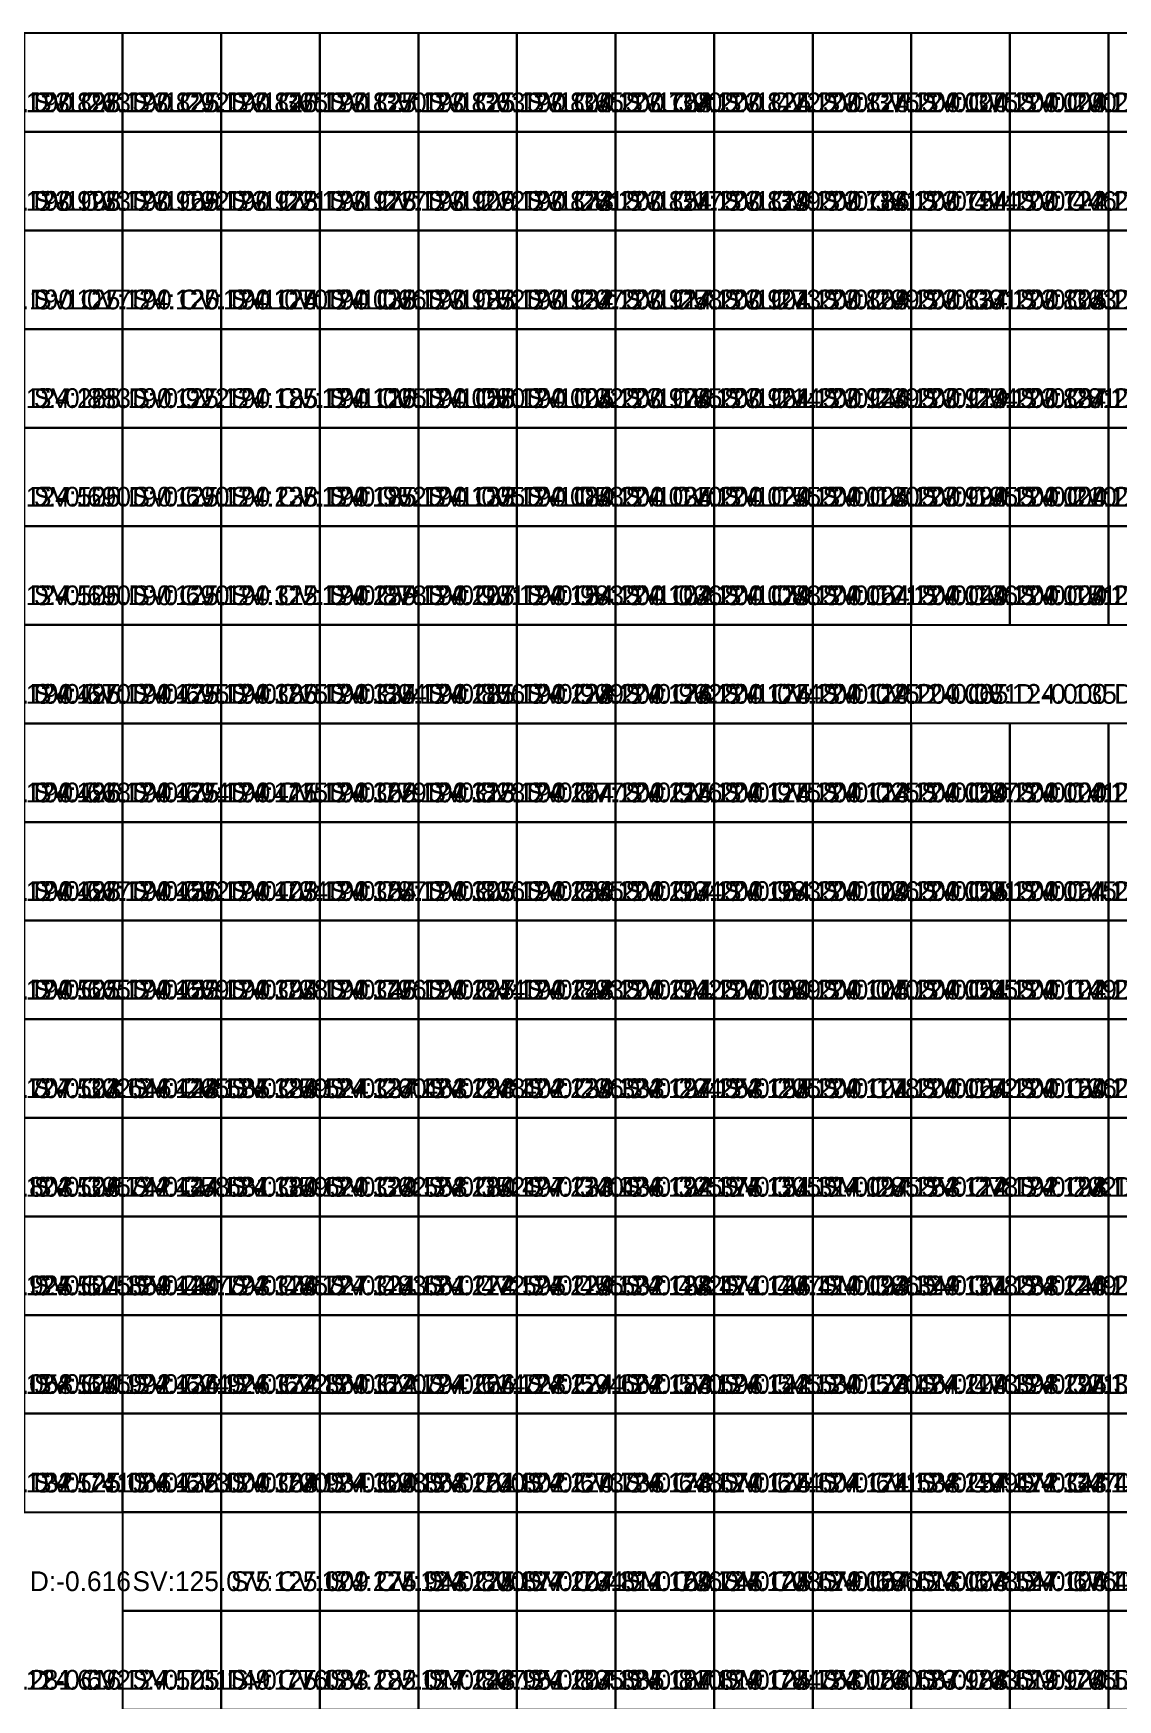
# Model space of a CAD drawing. Header units: metres. Extents: x 287857 to 287981, y 62957 to 63018.
# Drawn here: x 287936.02 to 287947.02, y 63000.93 to 63017.83 of the extents above; entities that cross this region are included whole.
import ezdxf

# ---------------------------------------------------------------- set-up
doc = ezdxf.new("R2010")
doc.units = ezdxf.units.M
for name, color, linetype, true_color in [('CORR-CUT', 7, 'Continuous', 0x3b82f6), ('CORR-DIFF-TXT', 7, 'Continuous', 0xffffff), ('CORR-FILL', 7, 'Continuous', 0xef4444)]:
    doc.layers.add(name, color=color, linetype=linetype, true_color=true_color)

msp = doc.modelspace()

# ---------------------------------------------------------------- linework, layer by layer
at = {"layer": 'CORR-CUT'}
for points in [[(287935.925, 63016.831, 125.19), (287936.925, 63016.831, 125.19), (287936.925, 63017.831, 125.19), (287935.925, 63017.831, 125.19), (287935.925, 63016.831, 125.19)], [(287936.925, 63016.831, 125.19), (287937.925, 63016.831, 125.19), (287937.925, 63017.831, 125.19), (287936.925, 63017.831, 125.19), (287936.925, 63016.831, 125.19)], [(287937.925, 63016.831, 125.19), (287938.925, 63016.831, 125.19), (287938.925, 63017.831, 125.19), (287937.925, 63017.831, 125.19), (287937.925, 63016.831, 125.19)], [(287938.925, 63016.831, 125.19), (287939.925, 63016.831, 125.19), (287939.925, 63017.831, 125.19), (287938.925, 63017.831, 125.19), (287938.925, 63016.831, 125.19)], [(287939.925, 63016.831, 125.19), (287940.925, 63016.831, 125.19), (287940.925, 63017.831, 125.19), (287939.925, 63017.831, 125.19), (287939.925, 63016.831, 125.19)], [(287940.925, 63016.831, 124.2), (287941.925, 63016.831, 124.2), (287941.925, 63017.831, 124.2), (287940.925, 63017.831, 124.2), (287940.925, 63016.831, 124.2)], [(287941.925, 63016.831, 124.2), (287942.925, 63016.831, 124.2), (287942.925, 63017.831, 124.2), (287941.925, 63017.831, 124.2), (287941.925, 63016.831, 124.2)], [(287942.925, 63016.831, 124.2), (287943.925, 63016.831, 124.2), (287943.925, 63017.831, 124.2), (287942.925, 63017.831, 124.2), (287942.925, 63016.831, 124.2)], [(287943.925, 63016.831, 124.2), (287944.925, 63016.831, 124.2), (287944.925, 63017.831, 124.2), (287943.925, 63017.831, 124.2), (287943.925, 63016.831, 124.2)], [(287944.925, 63016.831, 124.2), (287945.925, 63016.831, 124.2), (287945.925, 63017.831, 124.2), (287944.925, 63017.831, 124.2), (287944.925, 63016.831, 124.2)], [(287945.925, 63016.831, 124.2), (287946.925, 63016.831, 124.2), (287946.925, 63017.831, 124.2), (287945.925, 63017.831, 124.2), (287945.925, 63016.831, 124.2)], [(287946.925, 63016.831, 124.2), (287947.925, 63016.831, 124.2), (287947.925, 63017.831, 124.2), (287946.925, 63017.831, 124.2), (287946.925, 63016.831, 124.2)], [(287935.925, 63015.831, 125.19), (287936.925, 63015.831, 125.19), (287936.925, 63016.831, 125.19), (287935.925, 63016.831, 125.19), (287935.925, 63015.831, 125.19)], [(287936.925, 63015.831, 125.19), (287937.925, 63015.831, 125.19), (287937.925, 63016.831, 125.19), (287936.925, 63016.831, 125.19), (287936.925, 63015.831, 125.19)], [(287937.925, 63015.831, 125.19), (287938.925, 63015.831, 125.19), (287938.925, 63016.831, 125.19), (287937.925, 63016.831, 125.19), (287937.925, 63015.831, 125.19)], [(287938.925, 63015.831, 125.19), (287939.925, 63015.831, 125.19), (287939.925, 63016.831, 125.19), (287938.925, 63016.831, 125.19), (287938.925, 63015.831, 125.19)], [(287939.925, 63015.831, 125.19), (287940.925, 63015.831, 125.19), (287940.925, 63016.831, 125.19), (287939.925, 63016.831, 125.19), (287939.925, 63015.831, 125.19)], [(287940.925, 63015.831, 124.2), (287941.925, 63015.831, 124.2), (287941.925, 63016.831, 124.2), (287940.925, 63016.831, 124.2), (287940.925, 63015.831, 124.2)], [(287941.925, 63015.831, 124.2), (287942.925, 63015.831, 124.2), (287942.925, 63016.831, 124.2), (287941.925, 63016.831, 124.2), (287941.925, 63015.831, 124.2)], [(287942.925, 63015.831, 124.2), (287943.925, 63015.831, 124.2), (287943.925, 63016.831, 124.2), (287942.925, 63016.831, 124.2), (287942.925, 63015.831, 124.2)], [(287943.925, 63015.831, 124.2), (287944.925, 63015.831, 124.2), (287944.925, 63016.831, 124.2), (287943.925, 63016.831, 124.2), (287943.925, 63015.831, 124.2)], [(287944.925, 63015.831, 124.2), (287945.925, 63015.831, 124.2), (287945.925, 63016.831, 124.2), (287944.925, 63016.831, 124.2), (287944.925, 63015.831, 124.2)], [(287945.925, 63015.831, 124.2), (287946.925, 63015.831, 124.2), (287946.925, 63016.831, 124.2), (287945.925, 63016.831, 124.2), (287945.925, 63015.831, 124.2)], [(287946.925, 63015.831, 124.2), (287947.925, 63015.831, 124.2), (287947.925, 63016.831, 124.2), (287946.925, 63016.831, 124.2), (287946.925, 63015.831, 124.2)], [(287935.925, 63014.831, 125.19), (287936.925, 63014.831, 125.19), (287936.925, 63015.831, 125.19), (287935.925, 63015.831, 125.19), (287935.925, 63014.831, 125.19)], [(287936.925, 63014.831, 125.19), (287937.925, 63014.831, 125.19), (287937.925, 63015.831, 125.19), (287936.925, 63015.831, 125.19), (287936.925, 63014.831, 125.19)], [(287937.925, 63014.831, 125.19), (287938.925, 63014.831, 125.19), (287938.925, 63015.831, 125.19), (287937.925, 63015.831, 125.19), (287937.925, 63014.831, 125.19)], [(287938.925, 63014.831, 125.19), (287939.925, 63014.831, 125.19), (287939.925, 63015.831, 125.19), (287938.925, 63015.831, 125.19), (287938.925, 63014.831, 125.19)], [(287939.925, 63014.831, 125.19), (287940.925, 63014.831, 125.19), (287940.925, 63015.831, 125.19), (287939.925, 63015.831, 125.19), (287939.925, 63014.831, 125.19)], [(287940.925, 63014.831, 124.2), (287941.925, 63014.831, 124.2), (287941.925, 63015.831, 124.2), (287940.925, 63015.831, 124.2), (287940.925, 63014.831, 124.2)], [(287941.925, 63014.831, 124.2), (287942.925, 63014.831, 124.2), (287942.925, 63015.831, 124.2), (287941.925, 63015.831, 124.2), (287941.925, 63014.831, 124.2)], [(287942.925, 63014.831, 124.2), (287943.925, 63014.831, 124.2), (287943.925, 63015.831, 124.2), (287942.925, 63015.831, 124.2), (287942.925, 63014.831, 124.2)], [(287943.925, 63014.831, 124.2), (287944.925, 63014.831, 124.2), (287944.925, 63015.831, 124.2), (287943.925, 63015.831, 124.2), (287943.925, 63014.831, 124.2)], [(287944.925, 63014.831, 124.2), (287945.925, 63014.831, 124.2), (287945.925, 63015.831, 124.2), (287944.925, 63015.831, 124.2), (287944.925, 63014.831, 124.2)], [(287945.925, 63014.831, 124.2), (287946.925, 63014.831, 124.2), (287946.925, 63015.831, 124.2), (287945.925, 63015.831, 124.2), (287945.925, 63014.831, 124.2)], [(287946.925, 63014.831, 124.2), (287947.925, 63014.831, 124.2), (287947.925, 63015.831, 124.2), (287946.925, 63015.831, 124.2), (287946.925, 63014.831, 124.2)], [(287935.925, 63013.831, 125.19), (287936.925, 63013.831, 125.19), (287936.925, 63014.831, 125.19), (287935.925, 63014.831, 125.19), (287935.925, 63013.831, 125.19)], [(287936.925, 63013.831, 125.19), (287937.925, 63013.831, 125.19), (287937.925, 63014.831, 125.19), (287936.925, 63014.831, 125.19), (287936.925, 63013.831, 125.19)], [(287937.925, 63013.831, 125.19), (287938.925, 63013.831, 125.19), (287938.925, 63014.831, 125.19), (287937.925, 63014.831, 125.19), (287937.925, 63013.831, 125.19)], [(287938.925, 63013.831, 125.19), (287939.925, 63013.831, 125.19), (287939.925, 63014.831, 125.19), (287938.925, 63014.831, 125.19), (287938.925, 63013.831, 125.19)], [(287939.925, 63013.831, 125.19), (287940.925, 63013.831, 125.19), (287940.925, 63014.831, 125.19), (287939.925, 63014.831, 125.19), (287939.925, 63013.831, 125.19)], [(287940.925, 63013.831, 124.2), (287941.925, 63013.831, 124.2), (287941.925, 63014.831, 124.2), (287940.925, 63014.831, 124.2), (287940.925, 63013.831, 124.2)], [(287941.925, 63013.831, 124.2), (287942.925, 63013.831, 124.2), (287942.925, 63014.831, 124.2), (287941.925, 63014.831, 124.2), (287941.925, 63013.831, 124.2)], [(287942.925, 63013.831, 124.2), (287943.925, 63013.831, 124.2), (287943.925, 63014.831, 124.2), (287942.925, 63014.831, 124.2), (287942.925, 63013.831, 124.2)], [(287943.925, 63013.831, 124.2), (287944.925, 63013.831, 124.2), (287944.925, 63014.831, 124.2), (287943.925, 63014.831, 124.2), (287943.925, 63013.831, 124.2)], [(287944.925, 63013.831, 124.2), (287945.925, 63013.831, 124.2), (287945.925, 63014.831, 124.2), (287944.925, 63014.831, 124.2), (287944.925, 63013.831, 124.2)], [(287945.925, 63013.831, 124.2), (287946.925, 63013.831, 124.2), (287946.925, 63014.831, 124.2), (287945.925, 63014.831, 124.2), (287945.925, 63013.831, 124.2)], [(287946.925, 63013.831, 124.2), (287947.925, 63013.831, 124.2), (287947.925, 63014.831, 124.2), (287946.925, 63014.831, 124.2), (287946.925, 63013.831, 124.2)], [(287935.925, 63012.831, 125.19), (287936.925, 63012.831, 125.19), (287936.925, 63013.831, 125.19), (287935.925, 63013.831, 125.19), (287935.925, 63012.831, 125.19)], [(287936.925, 63012.831, 125.19), (287937.925, 63012.831, 125.19), (287937.925, 63013.831, 125.19), (287936.925, 63013.831, 125.19), (287936.925, 63012.831, 125.19)], [(287937.925, 63012.831, 125.19), (287938.925, 63012.831, 125.19), (287938.925, 63013.831, 125.19), (287937.925, 63013.831, 125.19), (287937.925, 63012.831, 125.19)], [(287938.925, 63012.831, 125.19), (287939.925, 63012.831, 125.19), (287939.925, 63013.831, 125.19), (287938.925, 63013.831, 125.19), (287938.925, 63012.831, 125.19)], [(287939.925, 63012.831, 125.19), (287940.925, 63012.831, 125.19), (287940.925, 63013.831, 125.19), (287939.925, 63013.831, 125.19), (287939.925, 63012.831, 125.19)], [(287940.925, 63012.831, 124.2), (287941.925, 63012.831, 124.2), (287941.925, 63013.831, 124.2), (287940.925, 63013.831, 124.2), (287940.925, 63012.831, 124.2)], [(287941.925, 63012.831, 124.2), (287942.925, 63012.831, 124.2), (287942.925, 63013.831, 124.2), (287941.925, 63013.831, 124.2), (287941.925, 63012.831, 124.2)], [(287942.925, 63012.831, 124.2), (287943.925, 63012.831, 124.2), (287943.925, 63013.831, 124.2), (287942.925, 63013.831, 124.2), (287942.925, 63012.831, 124.2)], [(287943.925, 63012.831, 124.2), (287944.925, 63012.831, 124.2), (287944.925, 63013.831, 124.2), (287943.925, 63013.831, 124.2), (287943.925, 63012.831, 124.2)], [(287944.925, 63012.831, 124.2), (287945.925, 63012.831, 124.2), (287945.925, 63013.831, 124.2), (287944.925, 63013.831, 124.2), (287944.925, 63012.831, 124.2)], [(287945.925, 63012.831, 124.2), (287946.925, 63012.831, 124.2), (287946.925, 63013.831, 124.2), (287945.925, 63013.831, 124.2), (287945.925, 63012.831, 124.2)], [(287946.925, 63012.831, 124.2), (287947.925, 63012.831, 124.2), (287947.925, 63013.831, 124.2), (287946.925, 63013.831, 124.2), (287946.925, 63012.831, 124.2)], [(287935.925, 63011.831, 125.19), (287936.925, 63011.831, 125.19), (287936.925, 63012.831, 125.19), (287935.925, 63012.831, 125.19), (287935.925, 63011.831, 125.19)], [(287936.925, 63011.831, 125.19), (287937.925, 63011.831, 125.19), (287937.925, 63012.831, 125.19), (287936.925, 63012.831, 125.19), (287936.925, 63011.831, 125.19)], [(287937.925, 63011.831, 125.19), (287938.925, 63011.831, 125.19), (287938.925, 63012.831, 125.19), (287937.925, 63012.831, 125.19), (287937.925, 63011.831, 125.19)], [(287938.925, 63011.831, 125.19), (287939.925, 63011.831, 125.19), (287939.925, 63012.831, 125.19), (287938.925, 63012.831, 125.19), (287938.925, 63011.831, 125.19)], [(287939.925, 63011.831, 125.19), (287940.925, 63011.831, 125.19), (287940.925, 63012.831, 125.19), (287939.925, 63012.831, 125.19), (287939.925, 63011.831, 125.19)], [(287940.925, 63011.831, 124.2), (287941.925, 63011.831, 124.2), (287941.925, 63012.831, 124.2), (287940.925, 63012.831, 124.2), (287940.925, 63011.831, 124.2)], [(287941.925, 63011.831, 124.2), (287942.925, 63011.831, 124.2), (287942.925, 63012.831, 124.2), (287941.925, 63012.831, 124.2), (287941.925, 63011.831, 124.2)], [(287942.925, 63011.831, 124.2), (287943.925, 63011.831, 124.2), (287943.925, 63012.831, 124.2), (287942.925, 63012.831, 124.2), (287942.925, 63011.831, 124.2)], [(287943.925, 63011.831, 124.2), (287944.925, 63011.831, 124.2), (287944.925, 63012.831, 124.2), (287943.925, 63012.831, 124.2), (287943.925, 63011.831, 124.2)], [(287944.925, 63011.831, 124.2), (287945.925, 63011.831, 124.2), (287945.925, 63012.831, 124.2), (287944.925, 63012.831, 124.2), (287944.925, 63011.831, 124.2)], [(287945.925, 63011.831, 124.2), (287946.925, 63011.831, 124.2), (287946.925, 63012.831, 124.2), (287945.925, 63012.831, 124.2), (287945.925, 63011.831, 124.2)], [(287946.925, 63011.831, 124.2), (287947.925, 63011.831, 124.2), (287947.925, 63012.831, 124.2), (287946.925, 63012.831, 124.2), (287946.925, 63011.831, 124.2)], [(287935.925, 63010.831, 125.19), (287936.925, 63010.831, 125.19), (287936.925, 63011.831, 125.19), (287935.925, 63011.831, 125.19), (287935.925, 63010.831, 125.19)], [(287936.925, 63010.831, 125.19), (287937.925, 63010.831, 125.19), (287937.925, 63011.831, 125.19), (287936.925, 63011.831, 125.19), (287936.925, 63010.831, 125.19)], [(287937.925, 63010.831, 125.19), (287938.925, 63010.831, 125.19), (287938.925, 63011.831, 125.19), (287937.925, 63011.831, 125.19), (287937.925, 63010.831, 125.19)], [(287938.925, 63010.831, 125.19), (287939.925, 63010.831, 125.19), (287939.925, 63011.831, 125.19), (287938.925, 63011.831, 125.19), (287938.925, 63010.831, 125.19)], [(287939.925, 63010.831, 125.19), (287940.925, 63010.831, 125.19), (287940.925, 63011.831, 125.19), (287939.925, 63011.831, 125.19), (287939.925, 63010.831, 125.19)], [(287940.925, 63010.831, 124.2), (287941.925, 63010.831, 124.2), (287941.925, 63011.831, 124.2), (287940.925, 63011.831, 124.2), (287940.925, 63010.831, 124.2)], [(287941.925, 63010.831, 124.2), (287942.925, 63010.831, 124.2), (287942.925, 63011.831, 124.2), (287941.925, 63011.831, 124.2), (287941.925, 63010.831, 124.2)], [(287942.925, 63010.831, 124.2), (287943.925, 63010.831, 124.2), (287943.925, 63011.831, 124.2), (287942.925, 63011.831, 124.2), (287942.925, 63010.831, 124.2)], [(287943.925, 63010.831, 124.2), (287944.925, 63010.831, 124.2), (287944.925, 63011.831, 124.2), (287943.925, 63011.831, 124.2), (287943.925, 63010.831, 124.2)], [(287935.925, 63009.831, 125.19), (287936.925, 63009.831, 125.19), (287936.925, 63010.831, 125.19), (287935.925, 63010.831, 125.19), (287935.925, 63009.831, 125.19)], [(287936.925, 63009.831, 125.19), (287937.925, 63009.831, 125.19), (287937.925, 63010.831, 125.19), (287936.925, 63010.831, 125.19), (287936.925, 63009.831, 125.19)], [(287937.925, 63009.831, 125.19), (287938.925, 63009.831, 125.19), (287938.925, 63010.831, 125.19), (287937.925, 63010.831, 125.19), (287937.925, 63009.831, 125.19)], [(287938.925, 63009.831, 125.19), (287939.925, 63009.831, 125.19), (287939.925, 63010.831, 125.19), (287938.925, 63010.831, 125.19), (287938.925, 63009.831, 125.19)], [(287939.925, 63009.831, 125.19), (287940.925, 63009.831, 125.19), (287940.925, 63010.831, 125.19), (287939.925, 63010.831, 125.19), (287939.925, 63009.831, 125.19)], [(287940.925, 63009.831, 124.2), (287941.925, 63009.831, 124.2), (287941.925, 63010.831, 124.2), (287940.925, 63010.831, 124.2), (287940.925, 63009.831, 124.2)], [(287941.925, 63009.831, 124.2), (287942.925, 63009.831, 124.2), (287942.925, 63010.831, 124.2), (287941.925, 63010.831, 124.2), (287941.925, 63009.831, 124.2)], [(287942.925, 63009.831, 124.2), (287943.925, 63009.831, 124.2), (287943.925, 63010.831, 124.2), (287942.925, 63010.831, 124.2), (287942.925, 63009.831, 124.2)], [(287943.925, 63009.831, 124.2), (287944.925, 63009.831, 124.2), (287944.925, 63010.831, 124.2), (287943.925, 63010.831, 124.2), (287943.925, 63009.831, 124.2)], [(287944.925, 63009.831, 124.2), (287945.925, 63009.831, 124.2), (287945.925, 63010.831, 124.2), (287944.925, 63010.831, 124.2), (287944.925, 63009.831, 124.2)], [(287945.925, 63009.831, 124.2), (287946.925, 63009.831, 124.2), (287946.925, 63010.831, 124.2), (287945.925, 63010.831, 124.2), (287945.925, 63009.831, 124.2)], [(287946.925, 63009.831, 124.2), (287947.925, 63009.831, 124.2), (287947.925, 63010.831, 124.2), (287946.925, 63010.831, 124.2), (287946.925, 63009.831, 124.2)], [(287935.925, 63008.831, 125.19), (287936.925, 63008.831, 125.19), (287936.925, 63009.831, 125.19), (287935.925, 63009.831, 125.19), (287935.925, 63008.831, 125.19)], [(287936.925, 63008.831, 125.19), (287937.925, 63008.831, 125.19), (287937.925, 63009.831, 125.19), (287936.925, 63009.831, 125.19), (287936.925, 63008.831, 125.19)], [(287937.925, 63008.831, 125.19), (287938.925, 63008.831, 125.19), (287938.925, 63009.831, 125.19), (287937.925, 63009.831, 125.19), (287937.925, 63008.831, 125.19)], [(287938.925, 63008.831, 125.19), (287939.925, 63008.831, 125.19), (287939.925, 63009.831, 125.19), (287938.925, 63009.831, 125.19), (287938.925, 63008.831, 125.19)], [(287939.925, 63008.831, 125.19), (287940.925, 63008.831, 125.19), (287940.925, 63009.831, 125.19), (287939.925, 63009.831, 125.19), (287939.925, 63008.831, 125.19)], [(287940.925, 63008.831, 124.2), (287941.925, 63008.831, 124.2), (287941.925, 63009.831, 124.2), (287940.925, 63009.831, 124.2), (287940.925, 63008.831, 124.2)], [(287941.925, 63008.831, 124.2), (287942.925, 63008.831, 124.2), (287942.925, 63009.831, 124.2), (287941.925, 63009.831, 124.2), (287941.925, 63008.831, 124.2)], [(287942.925, 63008.831, 124.2), (287943.925, 63008.831, 124.2), (287943.925, 63009.831, 124.2), (287942.925, 63009.831, 124.2), (287942.925, 63008.831, 124.2)], [(287943.925, 63008.831, 124.2), (287944.925, 63008.831, 124.2), (287944.925, 63009.831, 124.2), (287943.925, 63009.831, 124.2), (287943.925, 63008.831, 124.2)], [(287944.925, 63008.831, 124.2), (287945.925, 63008.831, 124.2), (287945.925, 63009.831, 124.2), (287944.925, 63009.831, 124.2), (287944.925, 63008.831, 124.2)], [(287945.925, 63008.831, 124.2), (287946.925, 63008.831, 124.2), (287946.925, 63009.831, 124.2), (287945.925, 63009.831, 124.2), (287945.925, 63008.831, 124.2)], [(287946.925, 63008.831, 124.2), (287947.925, 63008.831, 124.2), (287947.925, 63009.831, 124.2), (287946.925, 63009.831, 124.2), (287946.925, 63008.831, 124.2)], [(287935.925, 63007.831, 125.19), (287936.925, 63007.831, 125.19), (287936.925, 63008.831, 125.19), (287935.925, 63008.831, 125.19), (287935.925, 63007.831, 125.19)], [(287936.925, 63007.831, 125.19), (287937.925, 63007.831, 125.19), (287937.925, 63008.831, 125.19), (287936.925, 63008.831, 125.19), (287936.925, 63007.831, 125.19)], [(287937.925, 63007.831, 125.19), (287938.925, 63007.831, 125.19), (287938.925, 63008.831, 125.19), (287937.925, 63008.831, 125.19), (287937.925, 63007.831, 125.19)], [(287938.925, 63007.831, 125.19), (287939.925, 63007.831, 125.19), (287939.925, 63008.831, 125.19), (287938.925, 63008.831, 125.19), (287938.925, 63007.831, 125.19)], [(287939.925, 63007.831, 125.19), (287940.925, 63007.831, 125.19), (287940.925, 63008.831, 125.19), (287939.925, 63008.831, 125.19), (287939.925, 63007.831, 125.19)], [(287940.925, 63007.831, 124.2), (287941.925, 63007.831, 124.2), (287941.925, 63008.831, 124.2), (287940.925, 63008.831, 124.2), (287940.925, 63007.831, 124.2)], [(287941.925, 63007.831, 124.2), (287942.925, 63007.831, 124.2), (287942.925, 63008.831, 124.2), (287941.925, 63008.831, 124.2), (287941.925, 63007.831, 124.2)], [(287942.925, 63007.831, 124.2), (287943.925, 63007.831, 124.2), (287943.925, 63008.831, 124.2), (287942.925, 63008.831, 124.2), (287942.925, 63007.831, 124.2)], [(287943.925, 63007.831, 124.2), (287944.925, 63007.831, 124.2), (287944.925, 63008.831, 124.2), (287943.925, 63008.831, 124.2), (287943.925, 63007.831, 124.2)], [(287944.925, 63007.831, 124.2), (287945.925, 63007.831, 124.2), (287945.925, 63008.831, 124.2), (287944.925, 63008.831, 124.2), (287944.925, 63007.831, 124.2)], [(287946.925, 63007.831, 124.2), (287947.925, 63007.831, 124.2), (287947.925, 63008.831, 124.2), (287946.925, 63008.831, 124.2), (287946.925, 63007.831, 124.2)], [(287935.925, 63006.831, 124.646), (287936.925, 63006.831, 124.646), (287936.925, 63007.831, 124.646), (287935.925, 63007.831, 124.646), (287935.925, 63006.831, 124.646)], [(287936.925, 63006.831, 124.585), (287937.925, 63006.831, 124.585), (287937.925, 63007.831, 124.585), (287936.925, 63007.831, 124.585), (287936.925, 63006.831, 124.585)], [(287937.925, 63006.831, 124.524), (287938.925, 63006.831, 124.524), (287938.925, 63007.831, 124.524), (287937.925, 63007.831, 124.524), (287937.925, 63006.831, 124.524)], [(287938.925, 63006.831, 124.463), (287939.925, 63006.831, 124.463), (287939.925, 63007.831, 124.463), (287938.925, 63007.831, 124.463), (287938.925, 63006.831, 124.463)], [(287939.925, 63006.831, 124.402), (287940.925, 63006.831, 124.402), (287940.925, 63007.831, 124.402), (287939.925, 63007.831, 124.402), (287939.925, 63006.831, 124.402)], [(287940.925, 63006.831, 124.333), (287941.925, 63006.831, 124.333), (287941.925, 63007.831, 124.333), (287940.925, 63007.831, 124.333), (287940.925, 63006.831, 124.333)], [(287941.925, 63006.831, 124.253), (287942.925, 63006.831, 124.253), (287942.925, 63007.831, 124.253), (287941.925, 63007.831, 124.253), (287941.925, 63006.831, 124.253)], [(287942.925, 63006.831, 124.2), (287943.925, 63006.831, 124.2), (287943.925, 63007.831, 124.2), (287942.925, 63007.831, 124.2), (287942.925, 63006.831, 124.2)], [(287943.925, 63006.831, 124.2), (287944.925, 63006.831, 124.2), (287944.925, 63007.831, 124.2), (287943.925, 63007.831, 124.2), (287943.925, 63006.831, 124.2)], [(287935.925, 63005.831, 124.742), (287936.925, 63005.831, 124.742), (287936.925, 63006.831, 124.742), (287935.925, 63006.831, 124.742), (287935.925, 63005.831, 124.742)], [(287936.925, 63005.831, 124.681), (287937.925, 63005.831, 124.681), (287937.925, 63006.831, 124.681), (287936.925, 63006.831, 124.681), (287936.925, 63005.831, 124.681)], [(287937.925, 63005.831, 124.62), (287938.925, 63005.831, 124.62), (287938.925, 63006.831, 124.62), (287937.925, 63006.831, 124.62), (287937.925, 63005.831, 124.62)], [(287938.925, 63005.831, 124.558), (287939.925, 63005.831, 124.558), (287939.925, 63006.831, 124.558), (287938.925, 63006.831, 124.558), (287938.925, 63005.831, 124.558)], [(287939.925, 63005.831, 124.497), (287940.925, 63005.831, 124.497), (287940.925, 63006.831, 124.497), (287939.925, 63006.831, 124.497), (287939.925, 63005.831, 124.497)], [(287940.925, 63005.831, 124.436), (287941.925, 63005.831, 124.436), (287941.925, 63006.831, 124.436), (287940.925, 63006.831, 124.436), (287940.925, 63005.831, 124.436)], [(287941.925, 63005.831, 124.375), (287942.925, 63005.831, 124.375), (287942.925, 63006.831, 124.375), (287941.925, 63006.831, 124.375), (287941.925, 63005.831, 124.375)], [(287942.925, 63005.831, 124.314), (287943.925, 63005.831, 124.314), (287943.925, 63006.831, 124.314), (287942.925, 63006.831, 124.314), (287942.925, 63005.831, 124.314)], [(287943.925, 63005.831, 124.253), (287944.925, 63005.831, 124.253), (287944.925, 63006.831, 124.253), (287943.925, 63006.831, 124.253), (287943.925, 63005.831, 124.253)], [(287935.925, 63004.831, 124.859), (287936.925, 63004.831, 124.859), (287936.925, 63005.831, 124.859), (287935.925, 63005.831, 124.859), (287935.925, 63004.831, 124.859)], [(287936.925, 63004.831, 124.793), (287937.925, 63004.831, 124.793), (287937.925, 63005.831, 124.793), (287936.925, 63005.831, 124.793), (287936.925, 63004.831, 124.793)], [(287937.925, 63004.831, 124.727), (287938.925, 63004.831, 124.727), (287938.925, 63005.831, 124.727), (287937.925, 63005.831, 124.727), (287937.925, 63004.831, 124.727)], [(287938.925, 63004.831, 124.661), (287939.925, 63004.831, 124.661), (287939.925, 63005.831, 124.661), (287938.925, 63005.831, 124.661), (287938.925, 63004.831, 124.661)], [(287939.925, 63004.831, 124.595), (287940.925, 63004.831, 124.595), (287940.925, 63005.831, 124.595), (287939.925, 63005.831, 124.595), (287939.925, 63004.831, 124.595)], [(287940.925, 63004.831, 124.532), (287941.925, 63004.831, 124.532), (287941.925, 63005.831, 124.532), (287940.925, 63005.831, 124.532), (287940.925, 63004.831, 124.532)], [(287941.925, 63004.831, 124.471), (287942.925, 63004.831, 124.471), (287942.925, 63005.831, 124.471), (287941.925, 63005.831, 124.471), (287941.925, 63004.831, 124.471)], [(287942.925, 63004.831, 124.41), (287943.925, 63004.831, 124.41), (287943.925, 63005.831, 124.41), (287942.925, 63005.831, 124.41), (287942.925, 63004.831, 124.41)], [(287943.925, 63004.831, 124.349), (287944.925, 63004.831, 124.349), (287944.925, 63005.831, 124.349), (287943.925, 63005.831, 124.349), (287943.925, 63004.831, 124.349)], [(287935.925, 63003.831, 124.992), (287936.925, 63003.831, 124.992), (287936.925, 63004.831, 124.992), (287935.925, 63004.831, 124.992), (287935.925, 63003.831, 124.992)], [(287936.925, 63003.831, 124.926), (287937.925, 63003.831, 124.926), (287937.925, 63004.831, 124.926), (287936.925, 63004.831, 124.926), (287936.925, 63003.831, 124.926)], [(287937.925, 63003.831, 124.86), (287938.925, 63003.831, 124.86), (287938.925, 63004.831, 124.86), (287937.925, 63004.831, 124.86), (287937.925, 63003.831, 124.86)], [(287938.925, 63003.831, 124.794), (287939.925, 63003.831, 124.794), (287939.925, 63004.831, 124.794), (287938.925, 63004.831, 124.794), (287938.925, 63003.831, 124.794)], [(287939.925, 63003.831, 124.728), (287940.925, 63003.831, 124.728), (287940.925, 63004.831, 124.728), (287939.925, 63004.831, 124.728), (287939.925, 63003.831, 124.728)], [(287940.925, 63003.831, 124.662), (287941.925, 63003.831, 124.662), (287941.925, 63004.831, 124.662), (287940.925, 63004.831, 124.662), (287940.925, 63003.831, 124.662)], [(287941.925, 63003.831, 124.596), (287942.925, 63003.831, 124.596), (287942.925, 63004.831, 124.596), (287941.925, 63004.831, 124.596), (287941.925, 63003.831, 124.596)], [(287942.925, 63003.831, 124.53), (287943.925, 63003.831, 124.53), (287943.925, 63004.831, 124.53), (287942.925, 63004.831, 124.53), (287942.925, 63003.831, 124.53)], [(287943.925, 63003.831, 124.464), (287944.925, 63003.831, 124.464), (287944.925, 63004.831, 124.464), (287943.925, 63004.831, 124.464), (287943.925, 63003.831, 124.464)], [(287944.925, 63003.831, 124.398), (287945.925, 63003.831, 124.398), (287945.925, 63004.831, 124.398), (287944.925, 63004.831, 124.398), (287944.925, 63003.831, 124.398)], [(287935.925, 63002.831, 125.066), (287936.925, 63002.831, 125.066), (287936.925, 63003.831, 125.066), (287935.925, 63003.831, 125.066), (287935.925, 63002.831, 125.066)], [(287936.925, 63002.831, 125), (287937.925, 63002.831, 125), (287937.925, 63003.831, 125), (287936.925, 63003.831, 125), (287936.925, 63002.831, 125)], [(287937.925, 63002.831, 124.934), (287938.925, 63002.831, 124.934), (287938.925, 63003.831, 124.934), (287937.925, 63003.831, 124.934), (287937.925, 63002.831, 124.934)], [(287938.925, 63002.831, 124.868), (287939.925, 63002.831, 124.868), (287939.925, 63003.831, 124.868), (287938.925, 63003.831, 124.868), (287938.925, 63002.831, 124.868)], [(287939.925, 63002.831, 124.802), (287940.925, 63002.831, 124.802), (287940.925, 63003.831, 124.802), (287939.925, 63003.831, 124.802), (287939.925, 63002.831, 124.802)], [(287940.925, 63002.831, 124.736), (287941.925, 63002.831, 124.736), (287941.925, 63003.831, 124.736), (287940.925, 63003.831, 124.736), (287940.925, 63002.831, 124.736)], [(287941.925, 63002.831, 124.67), (287942.925, 63002.831, 124.67), (287942.925, 63003.831, 124.67), (287941.925, 63003.831, 124.67), (287941.925, 63002.831, 124.67)], [(287942.925, 63002.831, 124.604), (287943.925, 63002.831, 124.604), (287943.925, 63003.831, 124.604), (287942.925, 63003.831, 124.604), (287942.925, 63002.831, 124.604)], [(287943.925, 63002.831, 124.538), (287944.925, 63002.831, 124.538), (287944.925, 63003.831, 124.538), (287943.925, 63003.831, 124.538), (287943.925, 63002.831, 124.538)], [(287944.925, 63002.831, 124.472), (287945.925, 63002.831, 124.472), (287945.925, 63003.831, 124.472), (287944.925, 63003.831, 124.472), (287944.925, 63002.831, 124.472)], [(287936.925, 63001.831, 125.075), (287937.925, 63001.831, 125.075), (287937.925, 63002.831, 125.075), (287936.925, 63002.831, 125.075), (287936.925, 63001.831, 125.075)], [(287937.925, 63001.831, 125.009), (287938.925, 63001.831, 125.009), (287938.925, 63002.831, 125.009), (287937.925, 63002.831, 125.009), (287937.925, 63001.831, 125.009)], [(287938.925, 63001.831, 124.943), (287939.925, 63001.831, 124.943), (287939.925, 63002.831, 124.943), (287938.925, 63002.831, 124.943), (287938.925, 63001.831, 124.943)], [(287939.925, 63001.831, 124.877), (287940.925, 63001.831, 124.877), (287940.925, 63002.831, 124.877), (287939.925, 63002.831, 124.877), (287939.925, 63001.831, 124.877)], [(287940.925, 63001.831, 124.811), (287941.925, 63001.831, 124.811), (287941.925, 63002.831, 124.811), (287940.925, 63002.831, 124.811), (287940.925, 63001.831, 124.811)], [(287941.925, 63001.831, 124.745), (287942.925, 63001.831, 124.745), (287942.925, 63002.831, 124.745), (287941.925, 63002.831, 124.745), (287941.925, 63001.831, 124.745)], [(287942.925, 63001.831, 124.679), (287943.925, 63001.831, 124.679), (287943.925, 63002.831, 124.679), (287942.925, 63002.831, 124.679), (287942.925, 63001.831, 124.679)], [(287943.925, 63001.831, 124.613), (287944.925, 63001.831, 124.613), (287944.925, 63002.831, 124.613), (287943.925, 63002.831, 124.613), (287943.925, 63001.831, 124.613)], [(287944.925, 63001.831, 124.547), (287945.925, 63001.831, 124.547), (287945.925, 63002.831, 124.547), (287944.925, 63002.831, 124.547), (287944.925, 63001.831, 124.547)], [(287945.925, 63001.831, 124.479), (287946.925, 63001.831, 124.479), (287946.925, 63002.831, 124.479), (287945.925, 63002.831, 124.479), (287945.925, 63001.831, 124.479)], [(287936.925, 63000.831, 125.149), (287937.925, 63000.831, 125.149), (287937.925, 63001.831, 125.149), (287936.925, 63001.831, 125.149), (287936.925, 63000.831, 125.149)], [(287937.925, 63000.831, 125.083), (287938.925, 63000.831, 125.083), (287938.925, 63001.831, 125.083), (287937.925, 63001.831, 125.083), (287937.925, 63000.831, 125.083)], [(287938.925, 63000.831, 125.017), (287939.925, 63000.831, 125.017), (287939.925, 63001.831, 125.017), (287938.925, 63001.831, 125.017), (287938.925, 63000.831, 125.017)], [(287939.925, 63000.831, 124.951), (287940.925, 63000.831, 124.951), (287940.925, 63001.831, 124.951), (287939.925, 63001.831, 124.951), (287939.925, 63000.831, 124.951)], [(287940.925, 63000.831, 124.885), (287941.925, 63000.831, 124.885), (287941.925, 63001.831, 124.885), (287940.925, 63001.831, 124.885), (287940.925, 63000.831, 124.885)], [(287941.925, 63000.831, 124.819), (287942.925, 63000.831, 124.819), (287942.925, 63001.831, 124.819), (287941.925, 63001.831, 124.819), (287941.925, 63000.831, 124.819)], [(287942.925, 63000.831, 124.753), (287943.925, 63000.831, 124.753), (287943.925, 63001.831, 124.753), (287942.925, 63001.831, 124.753), (287942.925, 63000.831, 124.753)], [(287943.925, 63000.831, 124.687), (287944.925, 63000.831, 124.687), (287944.925, 63001.831, 124.687), (287943.925, 63001.831, 124.687), (287943.925, 63000.831, 124.687)], [(287944.925, 63000.831, 124.619), (287945.925, 63000.831, 124.619), (287945.925, 63001.831, 124.619), (287944.925, 63001.831, 124.619), (287944.925, 63000.831, 124.619)], [(287945.925, 63000.831, 124.546), (287946.925, 63000.831, 124.546), (287946.925, 63001.831, 124.546), (287945.925, 63001.831, 124.546), (287945.925, 63000.831, 124.546)], [(287946.925, 63000.831, 124.473), (287947.925, 63000.831, 124.473), (287947.925, 63001.831, 124.473), (287946.925, 63001.831, 124.473), (287946.925, 63000.831, 124.473)]]:
    msp.add_polyline3d(points, dxfattribs=at)
at = {"layer": 'CORR-FILL'}
for points in [[(287945.925, 63007.831, 124.2), (287946.925, 63007.831, 124.2), (287946.925, 63008.831, 124.2), (287945.925, 63008.831, 124.2), (287945.925, 63007.831, 124.2)], [(287944.925, 63006.831, 124.2), (287945.925, 63006.831, 124.2), (287945.925, 63007.831, 124.2), (287944.925, 63007.831, 124.2), (287944.925, 63006.831, 124.2)], [(287945.925, 63006.831, 124.2), (287946.925, 63006.831, 124.2), (287946.925, 63007.831, 124.2), (287945.925, 63007.831, 124.2), (287945.925, 63006.831, 124.2)], [(287946.925, 63006.831, 124.2), (287947.925, 63006.831, 124.2), (287947.925, 63007.831, 124.2), (287946.925, 63007.831, 124.2), (287946.925, 63006.831, 124.2)], [(287944.925, 63005.831, 124.192), (287945.925, 63005.831, 124.192), (287945.925, 63006.831, 124.192), (287944.925, 63006.831, 124.192), (287944.925, 63005.831, 124.192)], [(287945.925, 63005.831, 124.131), (287946.925, 63005.831, 124.131), (287946.925, 63006.831, 124.131), (287945.925, 63006.831, 124.131), (287945.925, 63005.831, 124.131)], [(287946.925, 63005.831, 124.07), (287947.925, 63005.831, 124.07), (287947.925, 63006.831, 124.07), (287946.925, 63006.831, 124.07), (287946.925, 63005.831, 124.07)], [(287944.925, 63004.831, 124.288), (287945.925, 63004.831, 124.288), (287945.925, 63005.831, 124.288), (287944.925, 63005.831, 124.288), (287944.925, 63004.831, 124.288)], [(287945.925, 63004.831, 124.227), (287946.925, 63004.831, 124.227), (287946.925, 63005.831, 124.227), (287945.925, 63005.831, 124.227), (287945.925, 63004.831, 124.227)], [(287946.925, 63004.831, 124.166), (287947.925, 63004.831, 124.166), (287947.925, 63005.831, 124.166), (287946.925, 63005.831, 124.166), (287946.925, 63004.831, 124.166)], [(287945.925, 63003.831, 124.332), (287946.925, 63003.831, 124.332), (287946.925, 63004.831, 124.332), (287945.925, 63004.831, 124.332), (287945.925, 63003.831, 124.332)], [(287946.925, 63003.831, 124.266), (287947.925, 63003.831, 124.266), (287947.925, 63004.831, 124.266), (287946.925, 63004.831, 124.266), (287946.925, 63003.831, 124.266)], [(287945.925, 63002.831, 124.406), (287946.925, 63002.831, 124.406), (287946.925, 63003.831, 124.406), (287945.925, 63003.831, 124.406), (287945.925, 63002.831, 124.406)], [(287946.925, 63002.831, 124.34), (287947.925, 63002.831, 124.34), (287947.925, 63003.831, 124.34), (287946.925, 63003.831, 124.34), (287946.925, 63002.831, 124.34)], [(287946.925, 63001.831, 124.406), (287947.925, 63001.831, 124.406), (287947.925, 63002.831, 124.406), (287946.925, 63002.831, 124.406), (287946.925, 63001.831, 124.406)]]:
    msp.add_polyline3d(points, dxfattribs=at)

# ---------------------------------------------------------------- texts
at = {"layer": 'CORR-DIFF-TXT'}
for s, p in [('SV:125.190 CV:123.927 D:-1.263', (287933.025, 63017.031, 125.19)), ('SV:125.190 CV:123.898 D:-1.292', (287934.025, 63017.031, 125.19)), ('SV:125.190 CV:123.825 D:-1.365', (287935.025, 63017.031, 125.19)), ('SV:125.190 CV:123.840 D:-1.350', (287936.025, 63017.031, 125.19)), ('SV:125.190 CV:123.827 D:-1.363', (287937.025, 63017.031, 125.19)), ('SV:125.190 CV:123.825 D:-1.365', (287938.025, 63017.031, 125.19)), ('SV:125.190 CV:123.800 D:-1.390', (287939.025, 63017.031, 125.19)), ('SV:125.190 CV:123.768 D:-1.422', (287940.025, 63017.031, 125.19)), ('SV:124.200 CV:123.825 D:-0.375', (287941.025, 63017.031, 124.2)), ('SV:124.200 CV:123.825 D:-0.375', (287942.025, 63017.031, 124.2)), ('SV:124.200 CV:124.000 D:-0.200', (287943.025, 63017.031, 124.2)), ('SV:124.200 CV:124.000 D:-0.200', (287944.025, 63017.031, 124.2)), ('SV:124.200 CV:124.000 D:-0.200', (287945.025, 63017.031, 124.2)), ('SV:124.200 CV:124.000 D:-0.200', (287946.025, 63017.031, 124.2)), ('SV:125.190 CV:124.057 D:-1.133', (287933.025, 63016.031, 125.19)), ('SV:125.190 CV:123.998 D:-1.192', (287934.025, 63016.031, 125.19)), ('SV:125.190 CV:123.969 D:-1.221', (287935.025, 63016.031, 125.19)), ('SV:125.190 CV:123.973 D:-1.217', (287936.025, 63016.031, 125.19)), ('SV:125.190 CV:123.978 D:-1.212', (287937.025, 63016.031, 125.19)), ('SV:125.190 CV:123.909 D:-1.281', (287938.025, 63016.031, 125.19)), ('SV:125.190 CV:123.873 D:-1.317', (287939.025, 63016.031, 125.19)), ('SV:125.190 CV:123.851 D:-1.339', (287940.025, 63016.031, 125.19)), ('SV:124.200 CV:123.819 D:-0.381', (287941.025, 63016.031, 124.2)), ('SV:124.200 CV:123.786 D:-0.414', (287942.025, 63016.031, 124.2)), ('SV:124.200 CV:123.754 D:-0.446', (287943.025, 63016.031, 124.2)), ('SV:124.200 CV:123.722 D:-0.478', (287944.025, 63016.031, 124.2)), ('SV:124.200 CV:123.690 D:-0.510', (287945.025, 63016.031, 124.2)), ('SV:124.200 CV:123.658 D:-0.542', (287946.025, 63016.031, 124.2)), ('SV:125.190 CV:124.173 D:-1.017', (287933.025, 63015.031, 125.19)), ('SV:125.190 CV:124.120 D:-1.070', (287935.025, 63015.031, 125.19)), ('SV:125.190 CV:124.124 D:-1.066', (287936.025, 63015.031, 125.19)), ('SV:125.190 CV:124.038 D:-1.152', (287937.025, 63015.031, 125.19)), ('SV:125.190 CV:123.983 D:-1.207', (287938.025, 63015.031, 125.19)), ('SV:125.190 CV:123.932 D:-1.258', (287939.025, 63015.031, 125.19)), ('SV:125.190 CV:123.917 D:-1.273', (287940.025, 63015.031, 125.19)), ('SV:124.200 CV:123.901 D:-0.299', (287941.025, 63015.031, 124.2)), ('SV:124.200 CV:123.869 D:-0.331', (287942.025, 63015.031, 124.2)), ('SV:124.200 CV:123.837 D:-0.363', (287943.025, 63015.031, 124.2)), ('SV:124.200 CV:123.805 D:-0.395', (287944.025, 63015.031, 124.2)), ('SV:124.200 CV:123.772 D:-0.428', (287945.025, 63015.031, 124.2)), ('SV:124.200 CV:123.740 D:-0.460', (287946.025, 63015.031, 124.2)), ('SV:125.190 CV:124.307 D:-0.883', (287933.025, 63014.031, 125.19)), ('SV:125.190 CV:124.268 D:-0.922', (287934.025, 63014.031, 125.19)), ('SV:125.190 CV:124.185 D:-1.005', (287936.025, 63014.031, 125.19)), ('SV:125.190 CV:124.110 D:-1.080', (287937.025, 63014.031, 125.19)), ('SV:125.190 CV:124.058 D:-1.132', (287938.025, 63014.031, 125.19)), ('SV:125.190 CV:124.005 D:-1.185', (287939.025, 63014.031, 125.19)), ('SV:125.190 CV:123.976 D:-1.214', (287940.025, 63014.031, 125.19)), ('SV:124.200 CV:123.961 D:-0.239', (287941.025, 63014.031, 124.2)), ('SV:124.200 CV:123.946 D:-0.254', (287942.025, 63014.031, 124.2)), ('SV:124.200 CV:123.919 D:-0.281', (287943.025, 63014.031, 124.2)), ('SV:124.200 CV:123.887 D:-0.313', (287944.025, 63014.031, 124.2)), ('SV:124.200 CV:123.855 D:-0.345', (287945.025, 63014.031, 124.2)), ('SV:124.200 CV:123.823 D:-0.377', (287946.025, 63014.031, 124.2)), ('SV:125.190 CV:124.500 D:-0.690', (287933.025, 63013.031, 125.19)), ('SV:125.190 CV:124.500 D:-0.690', (287934.025, 63013.031, 125.19)), ('SV:125.190 CV:124.238 D:-0.952', (287936.025, 63013.031, 125.19)), ('SV:125.190 CV:124.185 D:-1.005', (287937.025, 63013.031, 125.19)), ('SV:125.190 CV:124.132 D:-1.058', (287938.025, 63013.031, 125.19)), ('SV:125.190 CV:124.080 D:-1.110', (287939.025, 63013.031, 125.19)), ('SV:125.190 CV:124.035 D:-1.155', (287940.025, 63013.031, 125.19)), ('SV:124.200 CV:124.020 D:-0.180', (287941.025, 63013.031, 124.2)), ('SV:124.200 CV:124.005 D:-0.195', (287942.025, 63013.031, 124.2)), ('SV:124.200 CV:123.990 D:-0.210', (287943.025, 63013.031, 124.2)), ('SV:124.200 CV:124.000 D:-0.200', (287944.025, 63013.031, 124.2)), ('SV:124.200 CV:123.938 D:-0.262', (287945.025, 63013.031, 124.2)), ('SV:124.200 CV:123.905 D:-0.295', (287946.025, 63013.031, 124.2)), ('SV:125.190 CV:124.500 D:-0.690', (287933.025, 63012.031, 125.19)), ('SV:125.190 CV:124.500 D:-0.690', (287934.025, 63012.031, 125.19)), ('SV:125.190 CV:124.312 D:-0.878', (287936.025, 63012.031, 125.19)), ('SV:125.190 CV:124.259 D:-0.931', (287937.025, 63012.031, 125.19)), ('SV:125.190 CV:124.207 D:-0.983', (287938.025, 63012.031, 125.19)), ('SV:125.190 CV:124.154 D:-1.036', (287939.025, 63012.031, 125.19)), ('SV:125.190 CV:124.102 D:-1.088', (287940.025, 63012.031, 125.19)), ('SV:124.200 CV:124.079 D:-0.121', (287941.025, 63012.031, 124.2)), ('SV:124.200 CV:124.064 D:-0.136', (287942.025, 63012.031, 124.2)), ('SV:124.200 CV:124.049 D:-0.151', (287943.025, 63012.031, 124.2)), ('SV:124.200 CV:124.000 D:-0.200', (287944.025, 63012.031, 124.2)), ('SV:124.200 CV:124.200 D:+0.000', (287945.025, 63012.031, 124.2)), ('SV:124.200 CV:124.200 D:+0.000', (287946.025, 63012.031, 124.2)), ('SV:125.190 CV:124.520 D:-0.670', (287933.025, 63011.031, 125.19)), ('SV:125.190 CV:124.495 D:-0.695', (287934.025, 63011.031, 125.19)), ('SV:125.190 CV:124.475 D:-0.715', (287935.025, 63011.031, 125.19)), ('SV:125.190 CV:124.386 D:-0.804', (287936.025, 63011.031, 125.19)), ('SV:125.190 CV:124.334 D:-0.856', (287937.025, 63011.031, 125.19)), ('SV:125.190 CV:124.281 D:-0.909', (287938.025, 63011.031, 125.19)), ('SV:125.190 CV:124.228 D:-0.962', (287939.025, 63011.031, 125.19)), ('SV:125.190 CV:124.176 D:-1.014', (287940.025, 63011.031, 125.19)), ('SV:124.200 CV:124.175 D:-0.025', (287941.025, 63011.031, 124.2)), ('SV:124.200 CV:124.119 D:-0.081', (287942.025, 63011.031, 124.2)), ('SV:124.200 CV:124.065 D:-0.135', (287943.025, 63011.031, 124.2)), ('SV:124.200 CV:124.000 D:-0.200', (287944.025, 63011.031, 124.2)), ('SV:125.190 CV:124.522 D:-0.668', (287933.025, 63010.031, 125.19)), ('SV:125.190 CV:124.496 D:-0.694', (287934.025, 63010.031, 125.19)), ('SV:125.190 CV:124.475 D:-0.715', (287935.025, 63010.031, 125.19)), ('SV:125.190 CV:124.411 D:-0.779', (287936.025, 63010.031, 125.19)), ('SV:125.190 CV:124.362 D:-0.828', (287937.025, 63010.031, 125.19)), ('SV:125.190 CV:124.313 D:-0.877', (287938.025, 63010.031, 125.19)), ('SV:125.190 CV:124.264 D:-0.926', (287939.025, 63010.031, 125.19)), ('SV:125.190 CV:124.215 D:-0.975', (287940.025, 63010.031, 125.19)), ('SV:124.200 CV:124.175 D:-0.025', (287941.025, 63010.031, 124.2)), ('SV:124.200 CV:124.113 D:-0.087', (287942.025, 63010.031, 124.2)), ('SV:124.200 CV:124.059 D:-0.141', (287943.025, 63010.031, 124.2)), ('SV:124.200 CV:124.000 D:-0.200', (287944.025, 63010.031, 124.2)), ('SV:124.200 CV:123.997 D:-0.203', (287945.025, 63010.031, 124.2)), ('SV:124.200 CV:123.949 D:-0.251', (287946.025, 63010.031, 124.2)), ('SV:125.190 CV:124.523 D:-0.667', (287933.025, 63009.031, 125.19)), ('SV:125.190 CV:124.498 D:-0.692', (287934.025, 63009.031, 125.19)), ('SV:125.190 CV:124.456 D:-0.734', (287935.025, 63009.031, 125.19)), ('SV:125.190 CV:124.403 D:-0.787', (287936.025, 63009.031, 125.19)), ('SV:125.190 CV:124.354 D:-0.836', (287937.025, 63009.031, 125.19)), ('SV:125.190 CV:124.305 D:-0.885', (287938.025, 63009.031, 125.19)), ('SV:125.190 CV:124.256 D:-0.934', (287939.025, 63009.031, 125.19)), ('SV:125.190 CV:124.207 D:-0.983', (287940.025, 63009.031, 125.19)), ('SV:124.200 CV:124.164 D:-0.036', (287941.025, 63009.031, 124.2)), ('SV:124.200 CV:124.109 D:-0.091', (287942.025, 63009.031, 124.2)), ('SV:124.200 CV:124.055 D:-0.145', (287943.025, 63009.031, 124.2)), ('SV:124.200 CV:124.054 D:-0.146', (287944.025, 63009.031, 124.2)), ('SV:124.200 CV:124.127 D:-0.073', (287945.025, 63009.031, 124.2)), ('SV:124.200 CV:124.079 D:-0.121', (287946.025, 63009.031, 124.2)), ('SV:125.190 CV:124.525 D:-0.665', (287933.025, 63008.031, 125.19)), ('SV:125.190 CV:124.501 D:-0.689', (287934.025, 63008.031, 125.19)), ('SV:125.190 CV:124.452 D:-0.738', (287935.025, 63008.031, 125.19)), ('SV:125.190 CV:124.394 D:-0.796', (287936.025, 63008.031, 125.19)), ('SV:125.190 CV:124.346 D:-0.844', (287937.025, 63008.031, 125.19)), ('SV:125.190 CV:124.297 D:-0.893', (287938.025, 63008.031, 125.19)), ('SV:125.190 CV:124.248 D:-0.942', (287939.025, 63008.031, 125.19)), ('SV:125.190 CV:124.201 D:-0.989', (287940.025, 63008.031, 125.19)), ('SV:124.200 CV:124.160 D:-0.040', (287941.025, 63008.031, 124.2)), ('SV:124.200 CV:124.105 D:-0.095', (287942.025, 63008.031, 124.2)), ('SV:124.200 CV:124.051 D:-0.149', (287943.025, 63008.031, 124.2)), ('SV:124.200 CV:124.102 D:-0.098', (287944.025, 63008.031, 124.2)), ('SV:124.200 CV:124.188 D:-0.012', (287945.025, 63008.031, 124.2)), ('SV:124.200 CV:124.209 D:+0.009', (287946.025, 63008.031, 124.2)), ('SV:124.829 CV:124.527 D:-0.302', (287933.025, 63007.031, 124.829)), ('SV:124.768 CV:124.503 D:-0.265', (287934.025, 63007.031, 124.768)), ('SV:124.707 CV:124.448 D:-0.259', (287935.025, 63007.031, 124.707)), ('SV:124.646 CV:124.386 D:-0.260', (287936.025, 63007.031, 124.646)), ('SV:124.585 CV:124.337 D:-0.248', (287937.025, 63007.031, 124.585)), ('SV:124.524 CV:124.288 D:-0.236', (287938.025, 63007.031, 124.524)), ('SV:124.463 CV:124.239 D:-0.224', (287939.025, 63007.031, 124.463)), ('SV:124.402 CV:124.197 D:-0.205', (287940.025, 63007.031, 124.402)), ('SV:124.333 CV:124.155 D:-0.178', (287941.025, 63007.031, 124.333)), ('SV:124.253 CV:124.101 D:-0.152', (287942.025, 63007.031, 124.253)), ('SV:124.200 CV:124.064 D:-0.136', (287943.025, 63007.031, 124.2)), ('SV:124.200 CV:124.150 D:-0.050', (287944.025, 63007.031, 124.2)), ('SV:124.200 CV:124.236 D:+0.036', (287945.025, 63007.031, 124.2)), ('SV:124.200 CV:124.322 D:+0.122', (287946.025, 63007.031, 124.2)), ('SV:124.925 CV:124.530 D:-0.395', (287933.025, 63006.031, 124.925)), ('SV:124.864 CV:124.506 D:-0.358', (287934.025, 63006.031, 124.864)), ('SV:124.803 CV:124.444 D:-0.359', (287935.025, 63006.031, 124.803)), ('SV:124.742 CV:124.380 D:-0.362', (287936.025, 63006.031, 124.742)), ('SV:124.681 CV:124.329 D:-0.352', (287937.025, 63006.031, 124.681)), ('SV:124.620 CV:124.280 D:-0.340', (287938.025, 63006.031, 124.62)), ('SV:124.558 CV:124.233 D:-0.325', (287939.025, 63006.031, 124.558)), ('SV:124.497 CV:124.192 D:-0.305', (287940.025, 63006.031, 124.497)), ('SV:124.436 CV:124.151 D:-0.285', (287941.025, 63006.031, 124.436)), ('SV:124.375 CV:124.097 D:-0.278', (287942.025, 63006.031, 124.375)), ('SV:124.314 CV:124.112 D:-0.202', (287943.025, 63006.031, 124.314)), ('SV:124.253 CV:124.198 D:-0.055', (287944.025, 63006.031, 124.253)), ('SV:124.192 CV:124.284 D:+0.092', (287945.025, 63006.031, 124.192)), ('SV:124.131 CV:124.370 D:+0.239', (287946.025, 63006.031, 124.131)), ('SV:125.057 CV:124.532 D:-0.525', (287933.025, 63005.031, 125.057)), ('SV:124.991 CV:124.504 D:-0.487', (287934.025, 63005.031, 124.991)), ('SV:124.925 CV:124.440 D:-0.485', (287935.025, 63005.031, 124.925)), ('SV:124.859 CV:124.376 D:-0.483', (287936.025, 63005.031, 124.859)), ('SV:124.793 CV:124.321 D:-0.472', (287937.025, 63005.031, 124.793)), ('SV:124.727 CV:124.272 D:-0.455', (287938.025, 63005.031, 124.727)), ('SV:124.661 CV:124.229 D:-0.432', (287939.025, 63005.031, 124.661)), ('SV:124.595 CV:124.188 D:-0.407', (287940.025, 63005.031, 124.595)), ('SV:124.532 CV:124.146 D:-0.386', (287941.025, 63005.031, 124.532)), ('SV:124.471 CV:124.093 D:-0.378', (287942.025, 63005.031, 124.471)), ('SV:124.410 CV:124.161 D:-0.249', (287943.025, 63005.031, 124.41)), ('SV:124.349 CV:124.246 D:-0.103', (287944.025, 63005.031, 124.349)), ('SV:124.288 CV:124.332 D:+0.044', (287945.025, 63005.031, 124.288)), ('SV:124.227 CV:124.418 D:+0.191', (287946.025, 63005.031, 124.227)), ('SV:125.190 CV:124.535 D:-0.655', (287933.025, 63004.031, 125.19)), ('SV:125.124 CV:124.500 D:-0.624', (287934.025, 63004.031, 125.124)), ('SV:125.058 CV:124.436 D:-0.622', (287935.025, 63004.031, 125.058)), ('SV:124.992 CV:124.372 D:-0.620', (287936.025, 63004.031, 124.992)), ('SV:124.926 CV:124.312 D:-0.614', (287937.025, 63004.031, 124.926)), ('SV:124.860 CV:124.266 D:-0.594', (287938.025, 63004.031, 124.86)), ('SV:124.794 CV:124.224 D:-0.570', (287939.025, 63004.031, 124.794)), ('SV:124.728 CV:124.183 D:-0.545', (287940.025, 63004.031, 124.728)), ('SV:124.662 CV:124.142 D:-0.520', (287941.025, 63004.031, 124.662)), ('SV:124.596 CV:124.123 D:-0.473', (287942.025, 63004.031, 124.596)), ('SV:124.530 CV:124.209 D:-0.321', (287943.025, 63004.031, 124.53)), ('SV:124.464 CV:124.295 D:-0.169', (287944.025, 63004.031, 124.464)), ('SV:124.398 CV:124.380 D:-0.018', (287945.025, 63004.031, 124.398)), ('SV:124.332 CV:124.466 D:+0.134', (287946.025, 63004.031, 124.332)), ('SV:125.266 CV:124.525 D:-0.741', (287933.025, 63003.031, 125.266)), ('SV:125.198 CV:124.525 D:-0.673', (287934.025, 63003.031, 125.198)), ('SV:125.132 CV:124.432 D:-0.700', (287935.025, 63003.031, 125.132)), ('SV:125.066 CV:124.368 D:-0.698', (287936.025, 63003.031, 125.066)), ('SV:125.000 CV:124.300 D:-0.700', (287937.025, 63003.031, 125)), ('SV:124.934 CV:124.261 D:-0.673', (287938.025, 63003.031, 124.934)), ('SV:124.868 CV:124.220 D:-0.648', (287939.025, 63003.031, 124.868)), ('SV:124.802 CV:124.178 D:-0.624', (287940.025, 63003.031, 124.802)), ('SV:124.736 CV:124.125 D:-0.611', (287941.025, 63003.031, 124.736)), ('SV:124.670 CV:124.171 D:-0.499', (287942.025, 63003.031, 124.67)), ('SV:124.604 CV:124.257 D:-0.347', (287943.025, 63003.031, 124.604)), ('SV:124.538 CV:124.343 D:-0.195', (287944.025, 63003.031, 124.538)), ('SV:124.472 CV:124.429 D:-0.043', (287945.025, 63003.031, 124.472)), ('SV:124.406 CV:124.514 D:+0.108', (287946.025, 63003.031, 124.406)), ('SV:125.341 CV:124.725 D:-0.616', (287933.025, 63002.031, 125.341)), ('SV:125.075 CV:124.275 D:-0.800', (287937.025, 63002.031, 125.075)), ('SV:125.009 CV:124.275 D:-0.734', (287938.025, 63002.031, 125.009)), ('SV:124.943 CV:124.207 D:-0.736', (287939.025, 63002.031, 124.943)), ('SV:124.877 CV:124.169 D:-0.708', (287940.025, 63002.031, 124.877)), ('SV:124.811 CV:124.125 D:-0.686', (287941.025, 63002.031, 124.811)), ('SV:124.745 CV:124.067 D:-0.678', (287942.025, 63002.031, 124.745)), ('SV:124.679 CV:124.003 D:-0.676', (287943.025, 63002.031, 124.679)), ('SV:124.613 CV:124.106 D:-0.507', (287944.025, 63002.031, 124.613)), ('SV:124.547 CV:124.209 D:-0.338', (287945.025, 63002.031, 124.547)), ('SV:124.479 CV:124.312 D:-0.167', (287946.025, 63002.031, 124.479)), ('SV:125.417 CV:124.725 D:-0.692', (287933.025, 63001.031, 125.417)), ('SV:125.347 CV:124.616 D:-0.731', (287934.025, 63001.031, 125.347)), ('SV:125.281 CV:124.505 D:-0.776', (287935.025, 63001.031, 125.281)), ('SV:125.149 CV:124.282 D:-0.867', (287937.025, 63001.031, 125.149)), ('SV:125.083 CV:124.248 D:-0.835', (287938.025, 63001.031, 125.083)), ('SV:125.017 CV:124.207 D:-0.810', (287939.025, 63001.031, 125.017)), ('SV:124.951 CV:124.167 D:-0.784', (287940.025, 63001.031, 124.951)), ('SV:124.885 CV:124.125 D:-0.760', (287941.025, 63001.031, 124.885)), ('SV:124.819 CV:124.056 D:-0.763', (287942.025, 63001.031, 124.819)), ('SV:124.753 CV:123.988 D:-0.765', (287943.025, 63001.031, 124.753)), ('SV:124.687 CV:123.920 D:-0.767', (287944.025, 63001.031, 124.687)), ('SV:124.619 CV:123.852 D:-0.767', (287945.025, 63001.031, 124.619)), ('SV:124.546 CV:123.816 D:-0.730', (287946.025, 63001.031, 124.546))]:
    msp.add_text(s, height=0.2, dxfattribs=at).set_placement(p)

doc.saveas('drawing.dxf')
